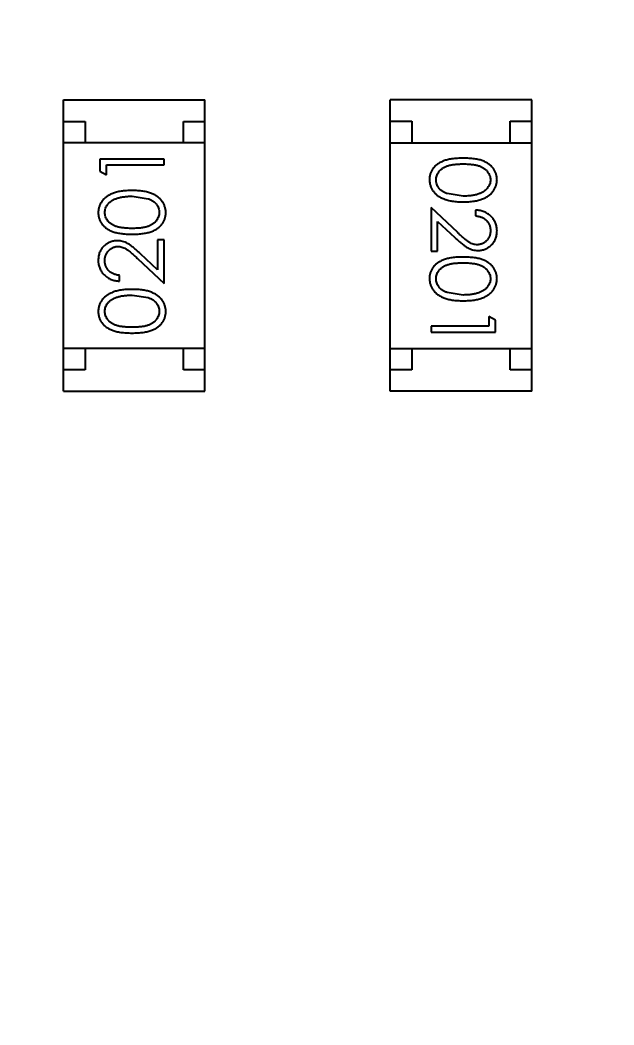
# Model space of a CAD drawing. Header units: inches. Extents: x -13 to 240, y -18 to 126.
# Drawn here: x 200.96 to 202.346, y 82.843 to 85.188 of the extents above; entities that cross this region are included whole.
import ezdxf

# ---------------------------------------------------------------- set-up
doc = ezdxf.new("R2010")
doc.units = ezdxf.units.IN
doc.header["$LTSCALE"] = 1.21
doc.header["$MEASUREMENT"] = 0
doc.header["$PDMODE"] = 3
doc.header["$PDSIZE"] = 0.3125
doc.layers.get('0').update_dxf_attribs({"linetype": 'CONTINUOUS'})
doc.layers.get('Defpoints').update_dxf_attribs({"linetype": 'CONTINUOUS'})
doc.layers.add('DIM', color=3, linetype='CONTINUOUS')
doc.styles.get("Standard").update_dxf_attribs({"font": 'txt', "width": 0.8})
doc.dimstyles.get("Standard").update_dxf_attribs({"dimtxt": 0.15625, "dimasz": 0.1875, "dimexe": 0.125, "dimexo": 0.0625, "dimgap": 0.09, "dimtad": 0, "dimtih": 1, "dimtoh": 1, "dimzin": 4, "dimdsep": 46, "dimtxsty": 'Standard', "dimblk": '_FILLED', "dimblk1": '_FILLED', "dimblk2": '_FILLED', "dimcen": 0.09, "dimazin": 1, "dimtp": 0.01, "dimtm": 0.01, "dimtfac": 1, "dimtofl": 0, "dimtmove": 0, "dimatfit": 3, "dimldrblk": '_FILLED', "dimfxl": 1, "dimtolj": 1, "dimtzin": 4, "dimarcsym": 0})

# ---------------------------------------------------------------- blocks, each defined once
blk = doc.blocks.new('_FILLED')
at = {"color": 0, "linetype": 'ByBlock'}
blk.add_solid([(0, 0), (-1, 0.1667), (-1, -0.1667)], dxfattribs=at)
blk = doc.blocks.new('*D57')
at = {"layer": 'Defpoints', "color": 0}
for p in [(222.3269, 99.4649), (198.0766, 63.4663), (232.488, 63.4663)]:
    blk.add_point(p, dxfattribs=at)
at = {"layer": 'DIM', "color": 0, "lineweight": -2}
for p, q in [((222.3894, 99.4649), (232.613, 99.4649)), ((232.488, 97.4649), (232.488, 84.489)), ((232.488, 65.4663), (232.488, 78.4423)), ((198.1391, 63.4663), (232.613, 63.4663))]:
    blk.add_line(p, q, dxfattribs=at)
at = {"layer": 'DIM', "color": 0, "lineweight": -2, "xscale": 2, "yscale": 2, "zscale": 2}
for p, rotation in [((232.488, 99.4649), 90), ((232.488, 63.4663), 270)]:
    blk.add_blockref('_FILLED', p, dxfattribs=dict(at, rotation=rotation))
at = {"layer": 'DIM', "color": 0, "insert": (232.488, 81.4656), "char_height": 2, "attachment_point": 5, "rotation": 90}
blk.add_mtext('\\A1;36.00', dxfattribs=at)

msp = doc.modelspace()

# ---------------------------------------------------------------- linework, layer by layer
at = {"color": 7, "linetype": 'Continuous'}
for p, q in [((201.0616, 84.3213), (201.0616, 85.0013)), ((201.0616, 85.0013), (201.3916, 85.0013)), ((201.3916, 84.3213), (201.3916, 85.0013)), ((201.824, 84.3214), (201.824, 85.0014)), ((202.154, 85.0014), (201.824, 85.0014)), ((202.154, 84.3214), (202.154, 85.0014)), ((201.0616, 84.9513), (201.1116, 84.9513)), ((201.1116, 84.9513), (201.1116, 84.9013)), ((201.3416, 84.9013), (201.3416, 84.9513)), ((201.3416, 84.9513), (201.3916, 84.9513)), ((201.824, 84.9514), (201.874, 84.9514)), ((201.874, 84.9514), (201.874, 84.9014)), ((202.104, 84.9014), (202.104, 84.9514)), ((202.104, 84.9514), (202.154, 84.9514)), ((201.3916, 84.9013), (201.0616, 84.9013)), ((201.824, 84.9014), (202.154, 84.9014)), ((201.1464, 84.8631), (201.1464, 84.8354)), ((201.2964, 84.8631), (201.1464, 84.8631)), ((201.2964, 84.8496), (201.2964, 84.8631)), ((201.1617, 84.8266), (201.1617, 84.8496)), ((201.1617, 84.8496), (201.2964, 84.8496)), ((201.1464, 84.8354), (201.1617, 84.8266)), ((201.2214, 84.7766), (201.2591, 84.7709)), ((201.9943, 84.7769), (201.9565, 84.7826)), ((201.9193, 84.75), (201.9193, 84.6481)), ((201.9813, 84.6918), (201.9193, 84.75)), ((202.0231, 84.7442), (202.0231, 84.7308)), ((201.9346, 84.6481), (201.9346, 84.7179)), ((201.9346, 84.7179), (201.9747, 84.6803)), ((201.281, 84.6746), (201.281, 84.6048)), ((201.2964, 84.6746), (201.281, 84.6746)), ((201.2964, 84.5727), (201.2964, 84.6746)), ((201.2343, 84.6309), (201.2964, 84.5727)), ((201.281, 84.6048), (201.2409, 84.6424)), ((201.9193, 84.6481), (201.9346, 84.6481)), ((201.1925, 84.5785), (201.1925, 84.5919)), ((201.2214, 84.5458), (201.2591, 84.5401)), ((201.9943, 84.5461), (201.9565, 84.5518)), ((202.0539, 84.4961), (202.0539, 84.4731)), ((202.0693, 84.4873), (202.0539, 84.4961)), ((202.0693, 84.4596), (202.0693, 84.4873)), ((201.9193, 84.4731), (201.9193, 84.4596)), ((202.0539, 84.4731), (201.9193, 84.4731)), ((201.9193, 84.4596), (202.0693, 84.4596)), ((201.3916, 84.4213), (201.0616, 84.4213)), ((201.1116, 84.4213), (201.1116, 84.3713)), ((201.3416, 84.3713), (201.3416, 84.4213)), ((201.824, 84.4214), (202.154, 84.4214)), ((201.874, 84.4214), (201.874, 84.3714)), ((202.104, 84.3714), (202.104, 84.4214)), ((201.1116, 84.3713), (201.0616, 84.3713)), ((201.3916, 84.3713), (201.3416, 84.3713)), ((201.874, 84.3714), (201.824, 84.3714)), ((202.154, 84.3714), (202.104, 84.3714)), ((201.0616, 84.3213), (201.3916, 84.3213)), ((202.154, 84.3214), (201.824, 84.3214))]:
    msp.add_line(p, q, dxfattribs=at)
for points, knots in [([(201.9942, 84.8654), (201.9918, 84.8654), (201.9872, 84.8653), (201.9804, 84.865), (201.974, 84.8645), (201.9681, 84.8638), (201.9626, 84.8629), (201.9574, 84.8618), (201.9527, 84.8605), (201.9484, 84.859), (201.9444, 84.8573), (201.9406, 84.8555), (201.9372, 84.8534), (201.934, 84.8513), (201.931, 84.849), (201.9283, 84.8465), (201.9258, 84.8438), (201.9236, 84.841), (201.9217, 84.8381), (201.92, 84.8351), (201.9186, 84.832), (201.9174, 84.8288), (201.9165, 84.8255), (201.9159, 84.8222), (201.9155, 84.8187), (201.9154, 84.8164), (201.9154, 84.8152)], [0, 0, 0, 0, 0.068113, 0.132564, 0.193427, 0.250218, 0.303569, 0.353576, 0.400235, 0.443586, 0.484619, 0.524292, 0.56238, 0.599049, 0.63494, 0.669782, 0.704009, 0.737842, 0.771098, 0.803896, 0.836415, 0.868639, 0.900715, 0.933378, 0.966213, 1, 1, 1, 1]), ([(202.0731, 84.8152), (202.0731, 84.8164), (202.073, 84.8187), (202.0726, 84.8222), (202.072, 84.8256), (202.071, 84.8288), (202.0699, 84.8321), (202.0684, 84.8352), (202.0667, 84.8382), (202.0647, 84.8412), (202.0625, 84.844), (202.0601, 84.8466), (202.0574, 84.8491), (202.0544, 84.8514), (202.0512, 84.8536), (202.0477, 84.8556), (202.044, 84.8574), (202.0401, 84.8591), (202.0358, 84.8606), (202.0311, 84.8619), (202.026, 84.863), (202.0204, 84.8638), (202.0145, 84.8645), (202.0081, 84.865), (202.0013, 84.8653), (201.9966, 84.8654), (201.9942, 84.8654)], [0, 0, 0, 0, 0.033742, 0.066533, 0.099153, 0.13154, 0.164087, 0.196563, 0.229707, 0.263315, 0.297504, 0.331686, 0.366482, 0.4021, 0.438958, 0.476748, 0.515985, 0.556589, 0.599519, 0.645765, 0.695487, 0.748721, 0.805687, 0.866754, 0.931405, 1, 1, 1, 1]), ([(201.9308, 84.8148), (201.9309, 84.8164), (201.931, 84.8197), (201.9323, 84.8246), (201.9344, 84.8293), (201.9368, 84.8331), (201.9391, 84.8359), (201.941, 84.838), (201.9432, 84.8399), (201.9455, 84.8417), (201.948, 84.8433), (201.9507, 84.8448), (201.9536, 84.8461), (201.9567, 84.8474), (201.9601, 84.8485), (201.9639, 84.8494), (201.968, 84.8501), (201.9725, 84.8508), (201.9774, 84.8513), (201.9827, 84.8516), (201.9884, 84.8519), (201.9922, 84.8519), (201.9943, 84.8519)], [0, 0, 0, 0, 0.060034, 0.120278, 0.182348, 0.247919, 0.281641, 0.315701, 0.350322, 0.385703, 0.421819, 0.459196, 0.497866, 0.538301, 0.58121, 0.628183, 0.679403, 0.734699, 0.794074, 0.858416, 0.927049, 1, 1, 1, 1]), ([(201.9943, 84.8519), (201.9963, 84.8519), (202.0002, 84.8519), (202.0058, 84.8516), (202.0111, 84.8513), (202.016, 84.8508), (202.0205, 84.8502), (202.0247, 84.8493), (202.0284, 84.8484), (202.0319, 84.8473), (202.035, 84.8461), (202.0379, 84.8447), (202.0406, 84.8432), (202.0431, 84.8416), (202.0454, 84.8399), (202.0475, 84.838), (202.0495, 84.836), (202.0517, 84.8331), (202.0541, 84.8294), (202.0562, 84.8247), (202.0575, 84.8197), (202.0576, 84.8164), (202.0577, 84.8148)], [0, 0, 0, 0, 0.073302, 0.142286, 0.206253, 0.266017, 0.321612, 0.372532, 0.419497, 0.462398, 0.502825, 0.541489, 0.579034, 0.615143, 0.650298, 0.684912, 0.718701, 0.752189, 0.817245, 0.879117, 0.939613, 1, 1, 1, 1]), ([(201.9154, 84.8152), (201.9154, 84.814), (201.9155, 84.8116), (201.9159, 84.8081), (201.9166, 84.8047), (201.9175, 84.8013), (201.9187, 84.7981), (201.9201, 84.7949), (201.9219, 84.7918), (201.9239, 84.7888), (201.9261, 84.7859), (201.9287, 84.7832), (201.9314, 84.7806), (201.9345, 84.7782), (201.9378, 84.7759), (201.9414, 84.7738), (201.9452, 84.7719), (201.9492, 84.7701), (201.9536, 84.7685), (201.9584, 84.7672), (201.9635, 84.766), (201.9689, 84.7651), (201.9747, 84.7644), (201.9809, 84.7638), (201.9874, 84.7635), (201.9919, 84.7635), (201.9942, 84.7634)], [0, 0, 0, 0, 0.033824, 0.067298, 0.10028, 0.133019, 0.165736, 0.198792, 0.232372, 0.266409, 0.301016, 0.336196, 0.371972, 0.408574, 0.446394, 0.485225, 0.525372, 0.567224, 0.611081, 0.65775, 0.70702, 0.759235, 0.814484, 0.873227, 0.934937, 1, 1, 1, 1]), ([(201.9565, 84.7826), (201.9555, 84.783), (201.9534, 84.7837), (201.9505, 84.7851), (201.9478, 84.7865), (201.9453, 84.7881), (201.943, 84.7899), (201.9408, 84.7917), (201.9389, 84.7937), (201.9367, 84.7965), (201.9343, 84.8002), (201.9323, 84.8049), (201.931, 84.8098), (201.9309, 84.8131), (201.9308, 84.8148)], [0, 0, 0, 0, 0.075949, 0.148549, 0.218996, 0.286119, 0.351826, 0.416074, 0.478265, 0.540325, 0.660405, 0.774606, 0.887187, 1, 1, 1, 1]), ([(201.9942, 84.7634), (201.9965, 84.7635), (202.001, 84.7635), (202.0076, 84.7638), (202.0138, 84.7644), (202.0196, 84.7651), (202.0251, 84.7661), (202.0302, 84.7672), (202.0349, 84.7686), (202.0394, 84.7702), (202.0435, 84.772), (202.0473, 84.7739), (202.0508, 84.7761), (202.0542, 84.7783), (202.0572, 84.7807), (202.06, 84.7833), (202.0625, 84.786), (202.0647, 84.7889), (202.0667, 84.7919), (202.0684, 84.795), (202.0699, 84.7981), (202.071, 84.8014), (202.072, 84.8047), (202.0726, 84.8081), (202.073, 84.8117), (202.0731, 84.814), (202.0731, 84.8152)], [0, 0, 0, 0, 0.065278, 0.127205, 0.186168, 0.241675, 0.294115, 0.343609, 0.390387, 0.434463, 0.476646, 0.517002, 0.555936, 0.593716, 0.630057, 0.665601, 0.700745, 0.734917, 0.768681, 0.802087, 0.834849, 0.867433, 0.900138, 0.932806, 0.966212, 1, 1, 1, 1]), ([(202.0577, 84.8148), (202.0576, 84.8131), (202.0575, 84.8098), (202.0562, 84.805), (202.0541, 84.8003), (202.0517, 84.7966), (202.0494, 84.7937), (202.0474, 84.7917), (202.0452, 84.7897), (202.0427, 84.7879), (202.04, 84.7862), (202.0371, 84.7847), (202.0339, 84.7832), (202.0305, 84.7819), (202.0268, 84.7807), (202.0229, 84.7797), (202.0187, 84.7789), (202.0143, 84.7781), (202.0097, 84.7776), (202.0047, 84.7772), (201.9996, 84.777), (201.9961, 84.7769), (201.9943, 84.7769)], [0, 0, 0, 0, 0.059689, 0.119507, 0.181075, 0.246162, 0.279894, 0.314468, 0.350403, 0.387474, 0.426147, 0.466624, 0.508745, 0.553328, 0.600058, 0.649177, 0.700552, 0.754894, 0.811825, 0.871514, 0.934319, 1, 1, 1, 1]), ([(201.2214, 84.79), (201.2191, 84.79), (201.2146, 84.7899), (201.2081, 84.7896), (201.2019, 84.7891), (201.196, 84.7884), (201.1905, 84.7874), (201.1854, 84.7862), (201.1807, 84.7848), (201.1762, 84.7832), (201.1722, 84.7814), (201.1683, 84.7795), (201.1648, 84.7774), (201.1614, 84.7752), (201.1584, 84.7727), (201.1556, 84.7702), (201.1531, 84.7674), (201.1509, 84.7646), (201.1489, 84.7616), (201.1472, 84.7585), (201.1457, 84.7553), (201.1446, 84.7521), (201.1436, 84.7487), (201.143, 84.7453), (201.1426, 84.7418), (201.1425, 84.7394), (201.1425, 84.7382)], [0, 0, 0, 0, 0.065278, 0.127205, 0.186168, 0.241675, 0.294115, 0.343609, 0.390387, 0.434463, 0.476646, 0.517002, 0.555936, 0.593716, 0.630057, 0.665601, 0.700745, 0.734917, 0.768681, 0.802087, 0.834849, 0.867433, 0.900138, 0.932806, 0.966212, 1, 1, 1, 1]), ([(201.3002, 84.7382), (201.3002, 84.7394), (201.3002, 84.7418), (201.2997, 84.7453), (201.2991, 84.7488), (201.2981, 84.7521), (201.2969, 84.7554), (201.2955, 84.7586), (201.2937, 84.7616), (201.2917, 84.7647), (201.2895, 84.7676), (201.2869, 84.7703), (201.2842, 84.7729), (201.2811, 84.7753), (201.2778, 84.7775), (201.2743, 84.7796), (201.2704, 84.7815), (201.2664, 84.7833), (201.262, 84.7849), (201.2572, 84.7863), (201.2522, 84.7874), (201.2467, 84.7884), (201.2409, 84.7891), (201.2347, 84.7896), (201.2282, 84.7899), (201.2237, 84.79), (201.2214, 84.79)], [0, 0, 0, 0, 0.033824, 0.067298, 0.10028, 0.133019, 0.165736, 0.198792, 0.232372, 0.266409, 0.301016, 0.336196, 0.371972, 0.408574, 0.446394, 0.485225, 0.525372, 0.567224, 0.611081, 0.65775, 0.70702, 0.759235, 0.814484, 0.873227, 0.934937, 1, 1, 1, 1]), ([(201.1579, 84.7387), (201.158, 84.7403), (201.1582, 84.7436), (201.1594, 84.7485), (201.1615, 84.7531), (201.1639, 84.7569), (201.1662, 84.7597), (201.1682, 84.7618), (201.1704, 84.7637), (201.1729, 84.7655), (201.1756, 84.7672), (201.1785, 84.7688), (201.1817, 84.7702), (201.1851, 84.7716), (201.1888, 84.7727), (201.1927, 84.7738), (201.1969, 84.7746), (201.2013, 84.7753), (201.206, 84.7758), (201.2109, 84.7763), (201.216, 84.7765), (201.2196, 84.7765), (201.2214, 84.7766)], [0, 0, 0, 0, 0.059689, 0.119507, 0.181075, 0.246162, 0.279894, 0.314468, 0.350403, 0.387474, 0.426147, 0.466624, 0.508745, 0.553328, 0.600058, 0.649177, 0.700552, 0.754894, 0.811825, 0.871514, 0.934319, 1, 1, 1, 1]), ([(201.2591, 84.7709), (201.2601, 84.7705), (201.2622, 84.7697), (201.2651, 84.7684), (201.2678, 84.7669), (201.2703, 84.7653), (201.2727, 84.7636), (201.2748, 84.7617), (201.2767, 84.7597), (201.2789, 84.7569), (201.2813, 84.7532), (201.2833, 84.7485), (201.2846, 84.7437), (201.2848, 84.7404), (201.2848, 84.7387)], [0, 0, 0, 0, 0.075949, 0.148549, 0.218996, 0.286119, 0.351826, 0.416074, 0.478265, 0.540325, 0.660405, 0.774606, 0.887187, 1, 1, 1, 1]), ([(202.0731, 84.6953), (202.0731, 84.697), (202.073, 84.7003), (202.0723, 84.7051), (202.0712, 84.7097), (202.0697, 84.7142), (202.0677, 84.7184), (202.0652, 84.7224), (202.0624, 84.7262), (202.0591, 84.7298), (202.0555, 84.733), (202.0516, 84.7359), (202.0474, 84.7383), (202.043, 84.7404), (202.0384, 84.742), (202.0335, 84.7431), (202.0284, 84.744), (202.0249, 84.7441), (202.0231, 84.7442)], [0, 0, 0, 0, 0.06445, 0.126725, 0.187421, 0.247417, 0.306749, 0.366595, 0.427749, 0.490235, 0.553031, 0.614805, 0.676505, 0.738096, 0.801021, 0.864897, 0.931209, 1, 1, 1, 1]), ([(201.1425, 84.7382), (201.1425, 84.7371), (201.1426, 84.7347), (201.143, 84.7313), (201.1436, 84.7279), (201.1446, 84.7246), (201.1457, 84.7214), (201.1472, 84.7183), (201.1489, 84.7152), (201.1509, 84.7123), (201.1531, 84.7095), (201.1555, 84.7068), (201.1583, 84.7044), (201.1612, 84.702), (201.1644, 84.6999), (201.1679, 84.6978), (201.1716, 84.696), (201.1755, 84.6944), (201.1798, 84.6929), (201.1845, 84.6916), (201.1896, 84.6905), (201.1952, 84.6896), (201.2012, 84.6889), (201.2075, 84.6884), (201.2143, 84.6881), (201.219, 84.6881), (201.2214, 84.6881)], [0, 0, 0, 0, 0.033742, 0.066533, 0.099153, 0.13154, 0.164087, 0.196563, 0.229707, 0.263315, 0.297504, 0.331686, 0.366482, 0.4021, 0.438958, 0.476748, 0.515985, 0.556589, 0.599519, 0.645765, 0.695487, 0.748721, 0.805687, 0.866754, 0.931405, 1, 1, 1, 1]), ([(201.2214, 84.7016), (201.2193, 84.7016), (201.2154, 84.7016), (201.2098, 84.7018), (201.2045, 84.7022), (201.1996, 84.7027), (201.1951, 84.7033), (201.1909, 84.7041), (201.1872, 84.705), (201.1838, 84.7061), (201.1806, 84.7074), (201.1777, 84.7087), (201.175, 84.7102), (201.1725, 84.7118), (201.1702, 84.7136), (201.1681, 84.7155), (201.1661, 84.7175), (201.1639, 84.7204), (201.1615, 84.7241), (201.1594, 84.7288), (201.1582, 84.7337), (201.158, 84.737), (201.1579, 84.7387)], [0, 0, 0, 0, 0.073302, 0.142286, 0.206253, 0.266017, 0.321612, 0.372532, 0.419497, 0.462398, 0.502825, 0.541489, 0.579034, 0.615143, 0.650298, 0.684912, 0.718701, 0.752189, 0.817245, 0.879117, 0.939613, 1, 1, 1, 1]), ([(201.2848, 84.7387), (201.2847, 84.737), (201.2846, 84.7337), (201.2833, 84.7289), (201.2812, 84.7241), (201.2788, 84.7204), (201.2765, 84.7175), (201.2746, 84.7154), (201.2724, 84.7136), (201.2701, 84.7118), (201.2676, 84.7102), (201.2649, 84.7087), (201.262, 84.7073), (201.2589, 84.7061), (201.2555, 84.705), (201.2517, 84.7041), (201.2476, 84.7033), (201.2431, 84.7026), (201.2382, 84.7022), (201.2329, 84.7018), (201.2272, 84.7016), (201.2234, 84.7016), (201.2214, 84.7016)], [0, 0, 0, 0, 0.060034, 0.120278, 0.182348, 0.247919, 0.281641, 0.315701, 0.350322, 0.385703, 0.421819, 0.459196, 0.497866, 0.538301, 0.58121, 0.628183, 0.679403, 0.734699, 0.794074, 0.858416, 0.927049, 1, 1, 1, 1]), ([(201.2214, 84.6881), (201.2238, 84.6881), (201.2284, 84.6881), (201.2352, 84.6884), (201.2416, 84.6889), (201.2475, 84.6897), (201.253, 84.6906), (201.2582, 84.6916), (201.2629, 84.6929), (201.2672, 84.6944), (201.2712, 84.6961), (201.275, 84.698), (201.2784, 84.7), (201.2816, 84.7022), (201.2846, 84.7045), (201.2873, 84.707), (201.2898, 84.7096), (201.292, 84.7124), (201.2939, 84.7153), (201.2956, 84.7184), (201.297, 84.7214), (201.2982, 84.7246), (201.2991, 84.7279), (201.2997, 84.7313), (201.3001, 84.7347), (201.3002, 84.7371), (201.3002, 84.7382)], [0, 0, 0, 0, 0.068113, 0.132564, 0.193427, 0.250218, 0.303569, 0.353576, 0.400235, 0.443586, 0.484619, 0.524292, 0.56238, 0.599049, 0.63494, 0.669782, 0.704009, 0.737842, 0.771098, 0.803896, 0.836415, 0.868639, 0.900715, 0.933378, 0.966213, 1, 1, 1, 1]), ([(202.0231, 84.7308), (202.0244, 84.7306), (202.027, 84.7304), (202.0308, 84.7296), (202.0344, 84.7287), (202.0377, 84.7275), (202.0408, 84.7259), (202.0436, 84.7242), (202.0463, 84.7222), (202.0486, 84.7199), (202.0508, 84.7175), (202.0526, 84.7149), (202.0542, 84.7121), (202.0555, 84.7091), (202.0565, 84.7061), (202.0572, 84.7028), (202.0576, 84.6995), (202.0577, 84.6972), (202.0577, 84.696)], [0, 0, 0, 0, 0.073648, 0.143686, 0.210962, 0.275557, 0.338064, 0.399311, 0.4594, 0.51934, 0.579024, 0.637809, 0.695959, 0.754122, 0.813113, 0.873453, 0.935561, 1, 1, 1, 1]), ([(202.0577, 84.696), (202.0577, 84.6949), (202.0576, 84.6927), (202.0572, 84.6894), (202.0565, 84.6863), (202.0555, 84.6834), (202.0542, 84.6805), (202.0527, 84.6778), (202.0509, 84.6753), (202.0488, 84.6728), (202.0465, 84.6706), (202.0441, 84.6687), (202.0415, 84.6671), (202.0389, 84.6657), (202.0362, 84.6647), (202.0333, 84.664), (202.0303, 84.6635), (202.0283, 84.6635), (202.0273, 84.6634)], [0, 0, 0, 0, 0.068027, 0.133505, 0.19695, 0.26027, 0.322741, 0.384982, 0.448465, 0.513424, 0.578224, 0.640011, 0.700094, 0.760067, 0.819012, 0.877878, 0.938035, 1, 1, 1, 1]), ([(201.1871, 84.6727), (201.1856, 84.6727), (201.1827, 84.6726), (201.1784, 84.672), (201.1742, 84.671), (201.1702, 84.6697), (201.1664, 84.6679), (201.1627, 84.6657), (201.1591, 84.6632), (201.1558, 84.6602), (201.1526, 84.657), (201.1499, 84.6535), (201.1476, 84.6497), (201.1457, 84.6457), (201.1443, 84.6415), (201.1433, 84.637), (201.1426, 84.6323), (201.1426, 84.629), (201.1425, 84.6274)], [0, 0, 0, 0, 0.06271, 0.123347, 0.183401, 0.242828, 0.302097, 0.36242, 0.423725, 0.487032, 0.550491, 0.612709, 0.674265, 0.73617, 0.799211, 0.863483, 0.930525, 1, 1, 1, 1]), ([(201.2409, 84.6424), (201.2394, 84.6438), (201.2364, 84.6466), (201.2321, 84.6505), (201.2279, 84.6541), (201.224, 84.6573), (201.2204, 84.6601), (201.217, 84.6626), (201.2139, 84.6647), (201.2101, 84.667), (201.2053, 84.6693), (201.1994, 84.6713), (201.1933, 84.6725), (201.1892, 84.6726), (201.1871, 84.6727)], [0, 0, 0, 0, 0.09953, 0.192079, 0.277712, 0.357454, 0.429648, 0.495771, 0.555538, 0.608657, 0.707578, 0.804328, 0.901298, 1, 1, 1, 1]), ([(201.9747, 84.6803), (201.9762, 84.6789), (201.9792, 84.6761), (201.9835, 84.6722), (201.9877, 84.6686), (201.9916, 84.6654), (201.9952, 84.6626), (201.9986, 84.6601), (202.0017, 84.658), (202.0055, 84.6557), (202.0103, 84.6534), (202.0162, 84.6514), (202.0223, 84.6502), (202.0264, 84.6501), (202.0285, 84.65)], [0, 0, 0, 0, 0.09953, 0.192079, 0.277712, 0.357454, 0.429648, 0.495771, 0.555538, 0.608657, 0.707578, 0.804328, 0.901298, 1, 1, 1, 1]), ([(202.0273, 84.6634), (202.0257, 84.6635), (202.0224, 84.6636), (202.0177, 84.6647), (202.013, 84.6664), (202.0092, 84.6684), (202.0061, 84.6704), (202.0034, 84.6723), (202.0005, 84.6746), (201.9972, 84.6773), (201.9936, 84.6804), (201.9898, 84.6838), (201.9856, 84.6877), (201.9828, 84.6904), (201.9813, 84.6918)], [0, 0, 0, 0, 0.088014, 0.174976, 0.2638, 0.355443, 0.406413, 0.465519, 0.533076, 0.609353, 0.693899, 0.787171, 0.889197, 1, 1, 1, 1]), ([(202.0285, 84.65), (202.03, 84.65), (202.0329, 84.6501), (202.0372, 84.6507), (202.0414, 84.6517), (202.0454, 84.653), (202.0492, 84.6548), (202.0529, 84.657), (202.0565, 84.6595), (202.0599, 84.6625), (202.063, 84.6657), (202.0657, 84.6692), (202.068, 84.673), (202.0699, 84.677), (202.0713, 84.6812), (202.0723, 84.6857), (202.073, 84.6904), (202.0731, 84.6936), (202.0731, 84.6953)], [0, 0, 0, 0, 0.06271, 0.123347, 0.183401, 0.242828, 0.302097, 0.36242, 0.423725, 0.487032, 0.550491, 0.612709, 0.674265, 0.73617, 0.799211, 0.863483, 0.930525, 1, 1, 1, 1]), ([(201.1579, 84.6267), (201.1579, 84.6278), (201.158, 84.63), (201.1584, 84.6333), (201.1591, 84.6364), (201.1601, 84.6393), (201.1614, 84.6422), (201.1629, 84.6449), (201.1648, 84.6474), (201.1668, 84.6498), (201.1691, 84.652), (201.1716, 84.6539), (201.1741, 84.6556), (201.1767, 84.6569), (201.1795, 84.658), (201.1823, 84.6587), (201.1853, 84.6592), (201.1873, 84.6592), (201.1883, 84.6592)], [0, 0, 0, 0, 0.068027, 0.133505, 0.19695, 0.26027, 0.322741, 0.384982, 0.448465, 0.513424, 0.578224, 0.640011, 0.700094, 0.760067, 0.819012, 0.877878, 0.938035, 1, 1, 1, 1]), ([(201.1883, 84.6592), (201.1899, 84.6592), (201.1932, 84.6591), (201.198, 84.658), (201.2026, 84.6563), (201.2064, 84.6543), (201.2095, 84.6523), (201.2122, 84.6504), (201.2151, 84.6481), (201.2184, 84.6454), (201.222, 84.6423), (201.2258, 84.6389), (201.23, 84.635), (201.2328, 84.6323), (201.2343, 84.6309)], [0, 0, 0, 0, 0.088014, 0.174976, 0.2638, 0.355443, 0.406413, 0.465519, 0.533076, 0.609353, 0.693899, 0.787171, 0.889197, 1, 1, 1, 1]), ([(201.1425, 84.6274), (201.1425, 84.6257), (201.1426, 84.6224), (201.1433, 84.6176), (201.1444, 84.613), (201.1459, 84.6085), (201.148, 84.6043), (201.1504, 84.6003), (201.1532, 84.5965), (201.1565, 84.5929), (201.1601, 84.5897), (201.164, 84.5868), (201.1682, 84.5844), (201.1726, 84.5823), (201.1772, 84.5807), (201.1821, 84.5795), (201.1872, 84.5787), (201.1907, 84.5786), (201.1925, 84.5785)], [0, 0, 0, 0, 0.06445, 0.126725, 0.187421, 0.247417, 0.306749, 0.366595, 0.427749, 0.490235, 0.553031, 0.614805, 0.676505, 0.738096, 0.801021, 0.864897, 0.931209, 1, 1, 1, 1]), ([(201.1925, 84.5919), (201.1912, 84.5921), (201.1886, 84.5923), (201.1848, 84.5931), (201.1812, 84.594), (201.1779, 84.5952), (201.1748, 84.5967), (201.172, 84.5985), (201.1693, 84.6005), (201.167, 84.6027), (201.1648, 84.6052), (201.163, 84.6078), (201.1614, 84.6106), (201.1601, 84.6135), (201.1591, 84.6166), (201.1584, 84.6198), (201.158, 84.6232), (201.1579, 84.6255), (201.1579, 84.6267)], [0, 0, 0, 0, 0.073648, 0.143686, 0.210962, 0.275557, 0.338064, 0.399311, 0.4594, 0.51934, 0.579024, 0.637809, 0.695959, 0.754122, 0.813113, 0.873453, 0.935561, 1, 1, 1, 1]), ([(201.9942, 84.6346), (201.9918, 84.6346), (201.9872, 84.6346), (201.9804, 84.6343), (201.974, 84.6338), (201.9681, 84.633), (201.9626, 84.6321), (201.9574, 84.6311), (201.9527, 84.6297), (201.9484, 84.6282), (201.9444, 84.6265), (201.9406, 84.6247), (201.9372, 84.6227), (201.934, 84.6205), (201.931, 84.6182), (201.9283, 84.6157), (201.9258, 84.6131), (201.9236, 84.6103), (201.9217, 84.6073), (201.92, 84.6043), (201.9186, 84.6012), (201.9174, 84.598), (201.9165, 84.5948), (201.9159, 84.5914), (201.9155, 84.588), (201.9154, 84.5856), (201.9154, 84.5844)], [0, 0, 0, 0, 0.068113, 0.132564, 0.193427, 0.250218, 0.303569, 0.353576, 0.400235, 0.443586, 0.484619, 0.524292, 0.56238, 0.599049, 0.63494, 0.669782, 0.704009, 0.737842, 0.771098, 0.803896, 0.836415, 0.868639, 0.900715, 0.933378, 0.966213, 1, 1, 1, 1]), ([(202.0731, 84.5844), (202.0731, 84.5856), (202.073, 84.588), (202.0726, 84.5914), (202.072, 84.5948), (202.071, 84.5981), (202.0699, 84.6013), (202.0684, 84.6044), (202.0667, 84.6074), (202.0647, 84.6104), (202.0625, 84.6132), (202.0601, 84.6159), (202.0574, 84.6183), (202.0544, 84.6207), (202.0512, 84.6228), (202.0477, 84.6248), (202.044, 84.6267), (202.0401, 84.6283), (202.0358, 84.6298), (202.0311, 84.6311), (202.026, 84.6322), (202.0204, 84.6331), (202.0145, 84.6337), (202.0081, 84.6343), (202.0013, 84.6346), (201.9966, 84.6346), (201.9942, 84.6346)], [0, 0, 0, 0, 0.033742, 0.066533, 0.099153, 0.13154, 0.164087, 0.196563, 0.229707, 0.263315, 0.297504, 0.331686, 0.366482, 0.4021, 0.438958, 0.476748, 0.515985, 0.556589, 0.599519, 0.645765, 0.695487, 0.748721, 0.805687, 0.866754, 0.931405, 1, 1, 1, 1]), ([(201.9308, 84.584), (201.9309, 84.5856), (201.931, 84.589), (201.9323, 84.5938), (201.9344, 84.5986), (201.9368, 84.6023), (201.9391, 84.6052), (201.941, 84.6072), (201.9432, 84.6091), (201.9455, 84.6109), (201.948, 84.6125), (201.9507, 84.614), (201.9536, 84.6154), (201.9567, 84.6166), (201.9601, 84.6177), (201.9639, 84.6186), (201.968, 84.6194), (201.9725, 84.6201), (201.9774, 84.6205), (201.9827, 84.6209), (201.9884, 84.6211), (201.9922, 84.6211), (201.9943, 84.6211)], [0, 0, 0, 0, 0.060034, 0.120278, 0.182348, 0.247919, 0.281641, 0.315701, 0.350322, 0.385703, 0.421819, 0.459196, 0.497866, 0.538301, 0.58121, 0.628183, 0.679403, 0.734699, 0.794074, 0.858416, 0.927049, 1, 1, 1, 1]), ([(201.9943, 84.6211), (201.9963, 84.6211), (202.0002, 84.6211), (202.0058, 84.6209), (202.0111, 84.6205), (202.016, 84.62), (202.0205, 84.6194), (202.0247, 84.6186), (202.0284, 84.6177), (202.0319, 84.6166), (202.035, 84.6153), (202.0379, 84.614), (202.0406, 84.6125), (202.0431, 84.6108), (202.0454, 84.6091), (202.0475, 84.6072), (202.0495, 84.6052), (202.0517, 84.6023), (202.0541, 84.5986), (202.0562, 84.5939), (202.0575, 84.589), (202.0576, 84.5857), (202.0577, 84.584)], [0, 0, 0, 0, 0.073302, 0.142286, 0.206253, 0.266017, 0.321612, 0.372532, 0.419497, 0.462398, 0.502825, 0.541489, 0.579034, 0.615143, 0.650298, 0.684912, 0.718701, 0.752189, 0.817245, 0.879117, 0.939613, 1, 1, 1, 1]), ([(201.9154, 84.5844), (201.9154, 84.5833), (201.9155, 84.5809), (201.9159, 84.5774), (201.9166, 84.5739), (201.9175, 84.5706), (201.9187, 84.5673), (201.9201, 84.5641), (201.9219, 84.561), (201.9239, 84.558), (201.9261, 84.5551), (201.9287, 84.5524), (201.9314, 84.5498), (201.9345, 84.5474), (201.9378, 84.5451), (201.9414, 84.5431), (201.9452, 84.5411), (201.9492, 84.5394), (201.9536, 84.5377), (201.9584, 84.5364), (201.9635, 84.5353), (201.9689, 84.5343), (201.9747, 84.5336), (201.9809, 84.533), (201.9874, 84.5328), (201.9919, 84.5327), (201.9942, 84.5327)], [0, 0, 0, 0, 0.033824, 0.067298, 0.10028, 0.133019, 0.165736, 0.198792, 0.232372, 0.266409, 0.301016, 0.336196, 0.371972, 0.408574, 0.446394, 0.485225, 0.525372, 0.567224, 0.611081, 0.65775, 0.70702, 0.759235, 0.814484, 0.873227, 0.934937, 1, 1, 1, 1]), ([(201.9565, 84.5518), (201.9555, 84.5522), (201.9534, 84.553), (201.9505, 84.5543), (201.9478, 84.5558), (201.9453, 84.5574), (201.943, 84.5591), (201.9408, 84.561), (201.9389, 84.563), (201.9367, 84.5658), (201.9343, 84.5695), (201.9323, 84.5742), (201.931, 84.579), (201.9309, 84.5823), (201.9308, 84.584)], [0, 0, 0, 0, 0.075949, 0.148549, 0.218996, 0.286119, 0.351826, 0.416074, 0.478265, 0.540325, 0.660405, 0.774606, 0.887187, 1, 1, 1, 1]), ([(201.9942, 84.5327), (201.9965, 84.5327), (202.001, 84.5328), (202.0076, 84.533), (202.0138, 84.5336), (202.0196, 84.5343), (202.0251, 84.5353), (202.0302, 84.5364), (202.0349, 84.5379), (202.0394, 84.5394), (202.0435, 84.5413), (202.0473, 84.5432), (202.0508, 84.5453), (202.0542, 84.5475), (202.0572, 84.55), (202.06, 84.5525), (202.0625, 84.5552), (202.0647, 84.5581), (202.0667, 84.5611), (202.0684, 84.5642), (202.0699, 84.5674), (202.071, 84.5706), (202.072, 84.5739), (202.0726, 84.5774), (202.073, 84.5809), (202.0731, 84.5833), (202.0731, 84.5844)], [0, 0, 0, 0, 0.065278, 0.127205, 0.186168, 0.241675, 0.294115, 0.343609, 0.390387, 0.434463, 0.476646, 0.517002, 0.555936, 0.593716, 0.630057, 0.665601, 0.700745, 0.734917, 0.768681, 0.802087, 0.834849, 0.867433, 0.900138, 0.932806, 0.966212, 1, 1, 1, 1]), ([(202.0577, 84.584), (202.0576, 84.5824), (202.0575, 84.5791), (202.0562, 84.5742), (202.0541, 84.5696), (202.0517, 84.5658), (202.0494, 84.5629), (202.0474, 84.5609), (202.0452, 84.5589), (202.0427, 84.5571), (202.04, 84.5555), (202.0371, 84.5539), (202.0339, 84.5524), (202.0305, 84.5511), (202.0268, 84.55), (202.0229, 84.5489), (202.0187, 84.5481), (202.0143, 84.5473), (202.0097, 84.5468), (202.0047, 84.5464), (201.9996, 84.5462), (201.9961, 84.5462), (201.9943, 84.5461)], [0, 0, 0, 0, 0.059689, 0.119507, 0.181075, 0.246162, 0.279894, 0.314468, 0.350403, 0.387474, 0.426147, 0.466624, 0.508745, 0.553328, 0.600058, 0.649177, 0.700552, 0.754894, 0.811825, 0.871514, 0.934319, 1, 1, 1, 1]), ([(201.2214, 84.5592), (201.2191, 84.5592), (201.2146, 84.5592), (201.2081, 84.5589), (201.2019, 84.5583), (201.196, 84.5576), (201.1905, 84.5566), (201.1854, 84.5555), (201.1807, 84.5541), (201.1762, 84.5525), (201.1722, 84.5506), (201.1683, 84.5487), (201.1648, 84.5466), (201.1614, 84.5444), (201.1584, 84.542), (201.1556, 84.5394), (201.1531, 84.5367), (201.1509, 84.5338), (201.1489, 84.5308), (201.1472, 84.5277), (201.1457, 84.5246), (201.1446, 84.5213), (201.1436, 84.518), (201.143, 84.5145), (201.1426, 84.511), (201.1425, 84.5087), (201.1425, 84.5075)], [0, 0, 0, 0, 0.065278, 0.127205, 0.186168, 0.241675, 0.294115, 0.343609, 0.390387, 0.434463, 0.476646, 0.517002, 0.555936, 0.593716, 0.630057, 0.665601, 0.700745, 0.734917, 0.768681, 0.802087, 0.834849, 0.867433, 0.900138, 0.932806, 0.966212, 1, 1, 1, 1]), ([(201.3002, 84.5075), (201.3002, 84.5087), (201.3002, 84.511), (201.2997, 84.5146), (201.2991, 84.518), (201.2981, 84.5213), (201.2969, 84.5246), (201.2955, 84.5278), (201.2937, 84.5309), (201.2917, 84.5339), (201.2895, 84.5368), (201.2869, 84.5395), (201.2842, 84.5421), (201.2811, 84.5445), (201.2778, 84.5468), (201.2743, 84.5488), (201.2704, 84.5508), (201.2664, 84.5525), (201.262, 84.5542), (201.2572, 84.5555), (201.2522, 84.5567), (201.2467, 84.5576), (201.2409, 84.5583), (201.2347, 84.5589), (201.2282, 84.5592), (201.2237, 84.5592), (201.2214, 84.5592)], [0, 0, 0, 0, 0.033824, 0.067298, 0.10028, 0.133019, 0.165736, 0.198792, 0.232372, 0.266409, 0.301016, 0.336196, 0.371972, 0.408574, 0.446394, 0.485225, 0.525372, 0.567224, 0.611081, 0.65775, 0.70702, 0.759235, 0.814484, 0.873227, 0.934937, 1, 1, 1, 1]), ([(201.1579, 84.5079), (201.158, 84.5096), (201.1582, 84.5128), (201.1594, 84.5177), (201.1615, 84.5224), (201.1639, 84.5261), (201.1662, 84.529), (201.1682, 84.531), (201.1704, 84.533), (201.1729, 84.5348), (201.1756, 84.5365), (201.1785, 84.538), (201.1817, 84.5395), (201.1851, 84.5408), (201.1888, 84.5419), (201.1927, 84.543), (201.1969, 84.5438), (201.2013, 84.5446), (201.206, 84.5451), (201.2109, 84.5455), (201.216, 84.5457), (201.2196, 84.5458), (201.2214, 84.5458)], [0, 0, 0, 0, 0.059689, 0.119507, 0.181075, 0.246162, 0.279894, 0.314468, 0.350403, 0.387474, 0.426147, 0.466624, 0.508745, 0.553328, 0.600058, 0.649177, 0.700552, 0.754894, 0.811825, 0.871514, 0.934319, 1, 1, 1, 1]), ([(201.2591, 84.5401), (201.2601, 84.5397), (201.2622, 84.539), (201.2651, 84.5376), (201.2678, 84.5362), (201.2703, 84.5346), (201.2727, 84.5328), (201.2748, 84.531), (201.2767, 84.529), (201.2789, 84.5261), (201.2813, 84.5225), (201.2833, 84.5177), (201.2846, 84.5129), (201.2848, 84.5096), (201.2848, 84.5079)], [0, 0, 0, 0, 0.075949, 0.148549, 0.218996, 0.286119, 0.351826, 0.416074, 0.478265, 0.540325, 0.660405, 0.774606, 0.887187, 1, 1, 1, 1]), ([(201.1425, 84.5075), (201.1425, 84.5063), (201.1426, 84.504), (201.143, 84.5005), (201.1436, 84.4971), (201.1446, 84.4938), (201.1457, 84.4906), (201.1472, 84.4875), (201.1489, 84.4845), (201.1509, 84.4815), (201.1531, 84.4787), (201.1555, 84.476), (201.1583, 84.4736), (201.1612, 84.4713), (201.1644, 84.4691), (201.1679, 84.4671), (201.1716, 84.4653), (201.1755, 84.4636), (201.1798, 84.4621), (201.1845, 84.4608), (201.1896, 84.4597), (201.1952, 84.4589), (201.2012, 84.4582), (201.2075, 84.4577), (201.2143, 84.4574), (201.219, 84.4573), (201.2214, 84.4573)], [0, 0, 0, 0, 0.033742, 0.066533, 0.099153, 0.13154, 0.164087, 0.196563, 0.229707, 0.263315, 0.297504, 0.331686, 0.366482, 0.4021, 0.438958, 0.476748, 0.515985, 0.556589, 0.599519, 0.645765, 0.695487, 0.748721, 0.805687, 0.866754, 0.931405, 1, 1, 1, 1]), ([(201.2214, 84.4708), (201.2193, 84.4708), (201.2154, 84.4708), (201.2098, 84.4711), (201.2045, 84.4714), (201.1996, 84.4719), (201.1951, 84.4725), (201.1909, 84.4733), (201.1872, 84.4743), (201.1838, 84.4753), (201.1806, 84.4766), (201.1777, 84.4779), (201.175, 84.4794), (201.1725, 84.4811), (201.1702, 84.4828), (201.1681, 84.4847), (201.1661, 84.4867), (201.1639, 84.4896), (201.1615, 84.4933), (201.1594, 84.498), (201.1582, 84.5029), (201.158, 84.5063), (201.1579, 84.5079)], [0, 0, 0, 0, 0.073302, 0.142286, 0.206253, 0.266017, 0.321612, 0.372532, 0.419497, 0.462398, 0.502825, 0.541489, 0.579034, 0.615143, 0.650298, 0.684912, 0.718701, 0.752189, 0.817245, 0.879117, 0.939613, 1, 1, 1, 1]), ([(201.2848, 84.5079), (201.2847, 84.5063), (201.2846, 84.503), (201.2833, 84.4981), (201.2812, 84.4934), (201.2788, 84.4896), (201.2765, 84.4867), (201.2746, 84.4847), (201.2724, 84.4828), (201.2701, 84.481), (201.2676, 84.4794), (201.2649, 84.4779), (201.262, 84.4766), (201.2589, 84.4753), (201.2555, 84.4742), (201.2517, 84.4733), (201.2476, 84.4725), (201.2431, 84.4719), (201.2382, 84.4714), (201.2329, 84.4711), (201.2272, 84.4708), (201.2234, 84.4708), (201.2214, 84.4708)], [0, 0, 0, 0, 0.060034, 0.120278, 0.182348, 0.247919, 0.281641, 0.315701, 0.350322, 0.385703, 0.421819, 0.459196, 0.497866, 0.538301, 0.58121, 0.628183, 0.679403, 0.734699, 0.794074, 0.858416, 0.927049, 1, 1, 1, 1]), ([(201.2214, 84.4573), (201.2238, 84.4573), (201.2284, 84.4574), (201.2352, 84.4577), (201.2416, 84.4582), (201.2475, 84.4589), (201.253, 84.4598), (201.2582, 84.4608), (201.2629, 84.4622), (201.2672, 84.4637), (201.2712, 84.4654), (201.275, 84.4672), (201.2784, 84.4692), (201.2816, 84.4714), (201.2846, 84.4737), (201.2873, 84.4762), (201.2898, 84.4789), (201.292, 84.4816), (201.2939, 84.4846), (201.2956, 84.4876), (201.297, 84.4907), (201.2982, 84.4939), (201.2991, 84.4971), (201.2997, 84.5005), (201.3001, 84.504), (201.3002, 84.5063), (201.3002, 84.5075)], [0, 0, 0, 0, 0.068113, 0.132564, 0.193427, 0.250218, 0.303569, 0.353576, 0.400235, 0.443586, 0.484619, 0.524292, 0.56238, 0.599049, 0.63494, 0.669782, 0.704009, 0.737842, 0.771098, 0.803896, 0.836415, 0.868639, 0.900715, 0.933378, 0.966213, 1, 1, 1, 1])]:
    msp.add_open_spline(points, degree=3, knots=knots, dxfattribs=at)

# ---------------------------------------------------------------- dimensions: what is measured, and where the dimension line sits
at = {"layer": 'DIM'}
dim = msp.add_linear_dim(base=(232.488, 63.4663), p1=(222.3269, 99.4649), p2=(198.0766, 63.4663), angle=90, dimstyle='Standard', override={"dimtxt": 2, "dimasz": 2, "dimtih": 0, "dimtoh": 0, "dimzin": 0, "dimcen": 0.198, "dimadec": 0, "dimazin": 0, "dimtp": 0, "dimtm": 0, "dimtdec": 4, "dimtzin": 0}, dxfattribs=at)
dim.commit()
dim.dimension.update_dxf_attribs({"geometry": '*D57', "text_midpoint": (232.488, 81.4656)})

doc.saveas('drawing.dxf')
